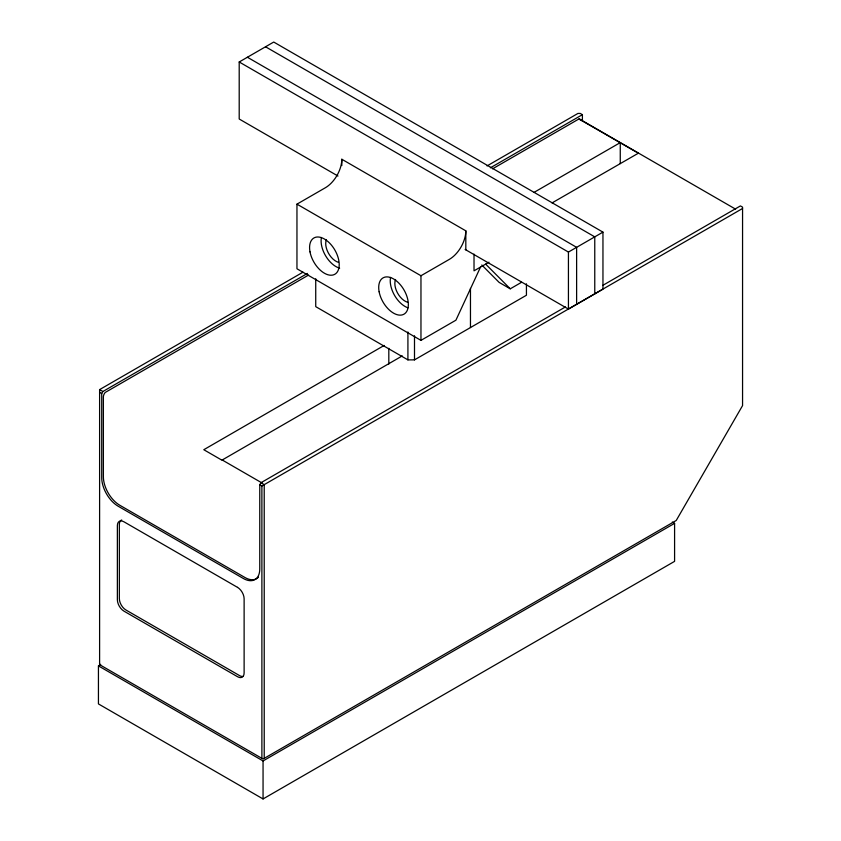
<?xml version="1.0" encoding="UTF-8"?>
<svg xmlns="http://www.w3.org/2000/svg" width="841" height="841" viewBox="0 0 841 841"><rect width="100%" height="100%" fill="white"/><g stroke="black" fill="none" stroke-linecap="round" stroke-linejoin="round"><path stroke-width="1.26" d="M602.944 285.288L740.427 205.908L742.561 207.138L742.561 405.604L676.227 520.484L263.054 759.034L99.606 664.663L99.606 663.328M480.516 267.081L455.917 320.19L420.963 340.374L296.957 268.773L296.957 204.153L325.351 187.753A23.285 13.445 -60 0 0 341.814 159.243L465.819 230.833L465.819 249.84M565.446 306.933L260.931 482.745L259.764 484.763L259.764 568.958A23.275 13.445 60 0 1 243.301 578.461L118.192 506.229A23.275 13.445 60 0 1 101.729 477.72L101.729 393.525L102.896 391.507L307.428 273.43M402.282 355.901L221.898 460.174L203.795 449.714L384.179 345.441M337.977 176.032L239.201 119.012L239.201 61.982L273.735 42.05L602.955 232.127L602.955 289.146L568.432 309.089L465.126 249.441M99.606 664.663L99.606 389.614L302.981 272.19M487.055 165.919L577.946 113.44L580.269 113.44L582.403 114.67L582.403 121.157M490.366 167.811L582.403 114.67M308.563 275.06L105.241 392.442A4.657 2.691 -60 0 0 103.38 396.931L103.38 476.773A23.275 13.445 60 0 0 119.843 505.283L244.952 577.504A23.275 13.445 60 0 0 258.45 577.168M492.574 168.82L578.902 118.98L638.372 153.199L552.043 202.912M533.93 192.452L620.048 142.739M296.957 204.153L420.963 275.743L449.357 259.354A23.285 13.445 -60 0 0 465.819 230.833M488.978 262.192L474.019 270.834L474.019 254.119M239.201 61.982L568.432 252.058L602.955 232.127M481.809 264.999L499.123 282.387L510.256 288.82L521.536 282.303M315.732 278.77L315.732 306.65L407.917 359.874L414.497 359.874L526.434 295.244L526.434 283.837M259.764 484.763L261.887 485.993L742.561 208.484M672.316 522.03L674.587 523.344L674.587 561.357L263.054 798.95L98.439 703.917L98.439 665.893L100.72 664.579M98.439 665.893L263.054 760.937L674.587 523.344M579.88 119.254L735.633 209.178M265.546 46.781L594.766 236.857L594.766 293.877M247.401 57.251L576.621 247.328L576.621 304.358M222.108 459.922L262.15 483.039M99.606 389.614L102.896 391.507M260.931 482.745L264.221 484.647L264.221 758.361M99.606 392.295L101.729 393.525M485.667 264.116L510.256 288.82M620.259 142.739L620.259 163.617M568.432 252.058L568.432 309.089M470.466 288.41L470.466 327.559M420.963 275.743L420.963 340.374M414.497 335.79L414.497 359.874M407.917 331.995L407.917 359.874M388.815 348.363L388.815 364.037M341.814 159.243L341.814 165.572M263.054 760.937L263.054 798.95M261.887 485.993L261.887 758.361M407.969 307.827A20.951 12.1 60 0 1 390.571 277.404M407.622 302.255A14.434 8.336 60 0 1 397.383 292.731A14.434 8.336 60 0 1 395.575 279.506M339.648 268.163A20.951 12.1 60 0 1 321.43 237.488M338.481 262.339A14.434 8.336 60 0 1 328.253 252.815A14.434 8.336 60 0 1 326.445 239.59M578.902 118.98A4.657 2.691 -60 0 1 580.532 120.074M121.714 519.99A9.314 5.372 60 0 0 119.348 524.458L119.348 598.592A9.314 5.372 60 0 0 125.929 609.998L239.517 675.575A9.314 5.372 60 0 0 242.807 676.448M237.54 587.375L123.953 521.798A9.314 5.372 60 0 0 117.372 525.604L117.372 599.728A9.314 5.372 60 0 0 123.953 611.134L237.54 676.711A9.314 5.372 60 0 0 244.121 672.905L244.121 598.781A9.314 5.372 60 0 0 237.54 587.375M379.133 291.785A20.951 12.1 60 0 0 403.775 314.292A20.951 12.1 60 0 0 397.667 281.977A20.951 12.1 60 0 0 379.133 291.785M310.003 251.869A20.951 12.1 60 0 0 334.644 274.376A20.951 12.1 60 0 0 328.526 242.061A20.951 12.1 60 0 0 310.003 251.869"/></g></svg>
